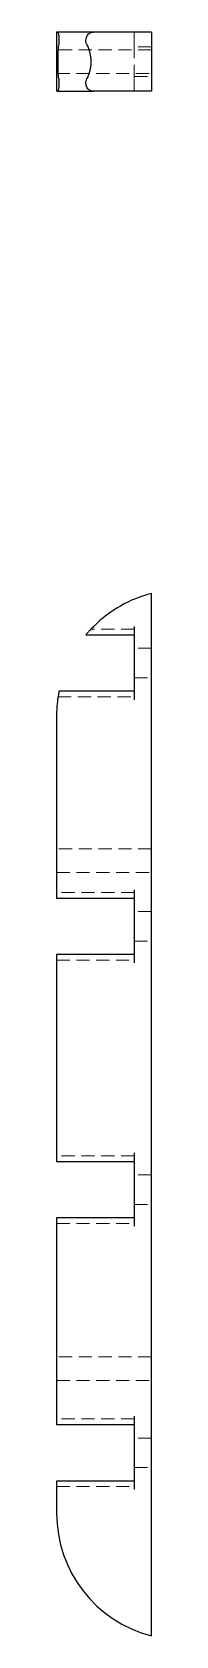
# Model space of a CAD drawing. Header units: millimetres. Extents: x 78 to 227, y 7 to 161.
# Drawn here: x 78.4 to 87.6, y 7 to 160.8 of the extents above.
import ezdxf

# ---------------------------------------------------------------- set-up
doc = ezdxf.new("R2010")
doc.units = ezdxf.units.MM
doc.linetypes.add('HIDDEN', pattern=[1.905, 1.27, -0.635])

msp = doc.modelspace()

# ---------------------------------------------------------------- linework, layer by layer
at = {"color": 7, "linetype": 'Continuous', "lineweight": 25}
for p, q in [((78.44, 160.84), (78.44, 155.16)), ((78.54, 160.84), (78.44, 160.84)), ((82, 160.84), (78.54, 160.84)), ((87.56, 160.84), (82, 160.84)), ((87.56, 160.84), (87.56, 155.16)), ((78.54, 155.16), (78.44, 155.16)), ((78.54, 155.16), (82, 155.16)), ((87.56, 155.16), (82, 155.16)), ((87.56, 7), (87.56, 107)), ((85.91, 103.83), (85.91, 96.8)), ((81.26, 103.02), (85.91, 103.02)), ((81.26, 103.02), (81.26, 103.02)), ((85.91, 97.61), (78.67, 97.61)), ((78.44, 95.24), (78.44, 78.58)), ((78.44, 78.58), (78.44, 77.77)), ((85.91, 78.58), (85.91, 71.55)), ((78.44, 77.77), (85.91, 77.77)), ((85.91, 72.36), (78.44, 72.36)), ((78.44, 72.36), (78.44, 71.55)), ((78.44, 71.55), (78.44, 53.33)), ((78.44, 53.33), (78.44, 52.52)), ((78.44, 52.52), (85.91, 52.52)), ((85.91, 53.33), (85.91, 46.3)), ((85.91, 47.11), (78.44, 47.11)), ((78.44, 47.11), (78.44, 46.3)), ((78.44, 46.3), (78.44, 28.08)), ((78.44, 28.08), (78.44, 27.27)), ((85.91, 28.08), (85.91, 21.05)), ((78.44, 27.27), (85.91, 27.27)), ((85.91, 21.86), (78.44, 21.86)), ((78.44, 21.86), (78.44, 21.05)), ((78.44, 21.05), (78.44, 18.76))]:
    msp.add_line(p, q, dxfattribs=at)
at = {"color": 7, "linetype": 'HIDDEN', "lineweight": 18}
for p, q in [((85.91, 160.84), (85.91, 159.62)), ((87.56, 159.14), (78.44, 159.14)), ((85.91, 159.62), (85.91, 156.38)), ((87.56, 159.42), (85.91, 159.42)), ((78.44, 156.86), (87.56, 156.86)), ((85.91, 156.58), (87.56, 156.58)), ((85.91, 156.38), (85.91, 155.16)), ((85.91, 103.56), (81.74, 103.56)), ((87.56, 101.74), (85.91, 101.74)), ((85.91, 98.9), (87.56, 98.9)), ((78.58, 97.07), (85.91, 97.07)), ((87.56, 82.49), (78.44, 82.49)), ((78.44, 80.22), (87.56, 80.22)), ((85.91, 78.31), (78.44, 78.31)), ((87.56, 76.49), (85.91, 76.49)), ((85.91, 73.64), (87.56, 73.64)), ((78.44, 71.82), (85.91, 71.82)), ((85.91, 53.06), (78.44, 53.06)), ((87.56, 51.24), (85.91, 51.24)), ((85.91, 48.39), (87.56, 48.39)), ((78.44, 46.57), (85.91, 46.57)), ((87.56, 33.78), (78.44, 33.78)), ((78.44, 31.51), (87.56, 31.51)), ((85.91, 27.81), (78.44, 27.81)), ((87.56, 25.98), (85.91, 25.98)), ((85.91, 23.14), (87.56, 23.14)), ((78.44, 21.32), (85.91, 21.32))]:
    msp.add_line(p, q, dxfattribs=at)
at = {"color": 7, "linetype": 'Continuous', "lineweight": 25}
for centre, start, end in [((90.58, 95.24), 104.3782, 134.9518), ((90.58, 95.24), 172.6217, 180), ((90.58, 18.76), 180, 255.6218)]:
    msp.add_arc(centre, 12.14, start, end, dxfattribs=at)
for points, knots in [([(78.54, 160.84), (78.56, 160.84), (78.58, 160.8), (78.62, 160.66), (78.64, 160.56), (78.66, 160.32), (78.67, 160.17), (78.67, 159.89), (78.66, 159.75), (78.65, 159.62)], [0, 0, 0, 0, 0.25, 0.25, 0.5, 0.5, 0.75, 0.75, 1, 1, 1, 1]), ([(81.35, 159.62), (81.32, 159.69), (81.29, 159.76), (81.26, 159.92), (81.25, 160), (81.27, 160.24), (81.32, 160.4), (81.43, 160.57), (81.47, 160.62), (81.57, 160.7), (81.62, 160.74), (81.77, 160.82), (81.88, 160.84), (82, 160.84)], [0, 0, 0, 0, 0.125, 0.125, 0.25, 0.25, 0.5, 0.5, 0.625, 0.625, 0.75, 0.75, 1, 1, 1, 1]), ([(78.65, 156.38), (78.62, 156.62), (78.61, 156.88), (78.59, 157.29), (78.58, 157.44), (78.58, 157.72), (78.58, 157.86), (78.58, 158.28), (78.58, 158.57), (78.61, 159.11), (78.62, 159.38), (78.65, 159.62)], [0, 0, 0, 0, 0.25, 0.25, 0.375, 0.375, 0.5, 0.5, 0.75, 0.75, 1, 1, 1, 1]), ([(81.35, 159.62), (81.47, 159.39), (81.56, 159.14), (81.7, 158.58), (81.74, 158.3), (81.74, 157.86), (81.73, 157.71), (81.69, 157.42), (81.67, 157.28), (81.56, 156.87), (81.47, 156.61), (81.35, 156.38)], [0, 0, 0, 0, 0.25, 0.25, 0.5, 0.5, 0.625, 0.625, 0.75, 0.75, 1, 1, 1, 1]), ([(78.65, 156.38), (78.66, 156.25), (78.67, 156.11), (78.67, 155.83), (78.66, 155.68), (78.64, 155.44), (78.62, 155.34), (78.58, 155.2), (78.56, 155.16), (78.54, 155.16)], [0, 0, 0, 0, 0.25, 0.25, 0.5, 0.5, 0.75, 0.75, 1, 1, 1, 1]), ([(82, 155.16), (81.88, 155.16), (81.77, 155.18), (81.62, 155.26), (81.57, 155.29), (81.47, 155.38), (81.43, 155.43), (81.36, 155.54), (81.32, 155.61), (81.28, 155.76), (81.26, 155.84), (81.25, 156), (81.26, 156.08), (81.29, 156.24), (81.32, 156.31), (81.35, 156.38)], [0, 0, 0, 0, 0.25, 0.25, 0.375, 0.375, 0.5, 0.5, 0.625, 0.625, 0.75, 0.75, 0.875, 0.875, 1, 1, 1, 1]), ([(82, 103.83), (81.88, 103.71), (81.68, 103.51), (81.46, 103.26), (81.33, 103.11), (81.26, 103.03), (81.26, 103.03), (81.26, 103.03)], [0, 0, 0, 0, 0.331786, 0.56126, 0.742756, 0.894378, 1, 1, 1, 1]), ([(78.67, 97.6), (78.67, 97.6), (78.67, 97.61), (78.66, 97.53), (78.63, 97.37), (78.59, 97.15), (78.56, 96.94), (78.54, 96.83), (78.54, 96.8)], [0, 0, 0, 0, 0.0895804, 0.2989676, 0.5096881, 0.7239017, 0.9410155, 1, 1, 1, 1])]:
    msp.add_open_spline(points, degree=3, knots=knots, dxfattribs=at)

doc.saveas('drawing.dxf')
